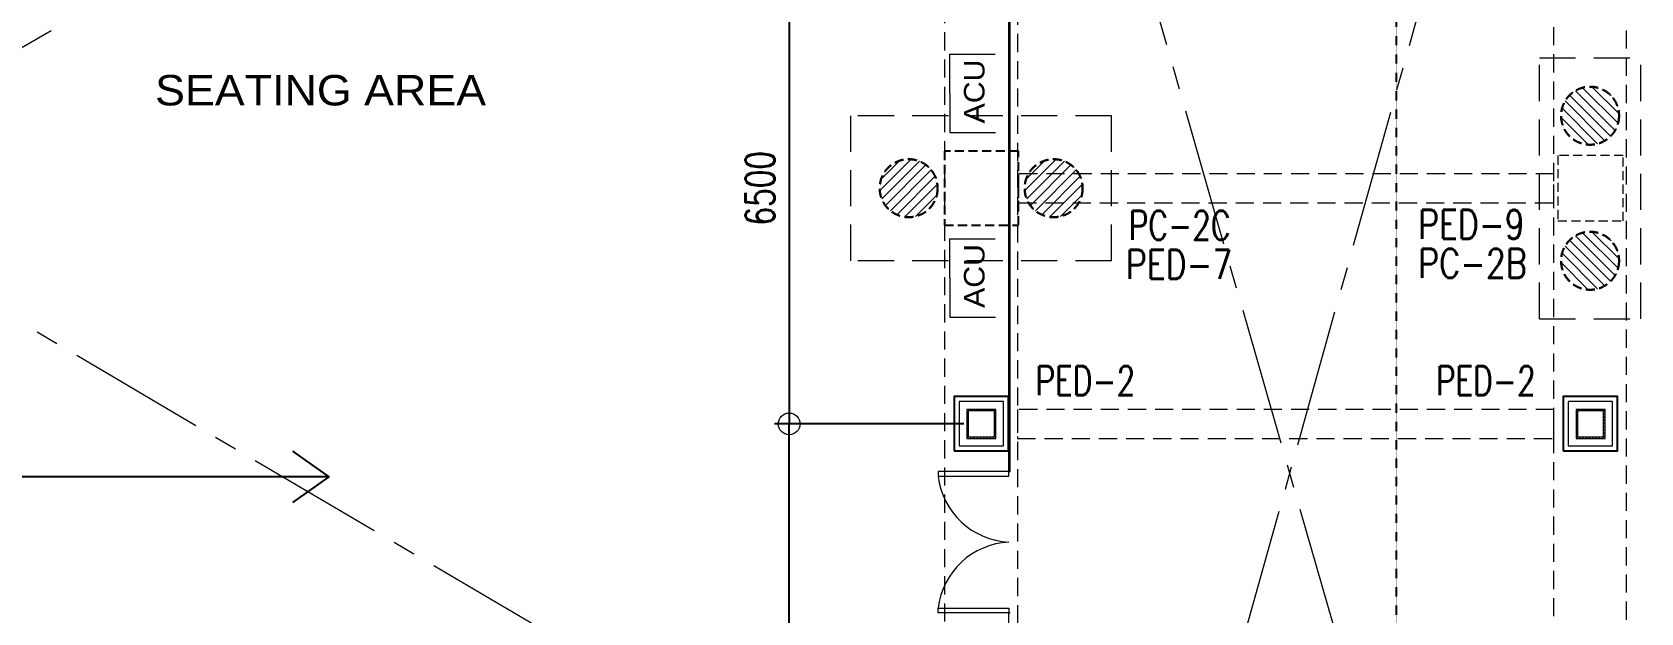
# Model space of a CAD drawing. Header units: millimetres. Extents: x 306431 to 569278, y -16030 to 119854.
# Drawn here: x 363297 to 385489, y 57371 to 65378 of the extents above; entities that cross this region are included whole.
import ezdxf

# ---------------------------------------------------------------- set-up
doc = ezdxf.new("R2010")
doc.units = ezdxf.units.MM
doc.header["$MEASUREMENT"] = 0
for name, pattern in [('CENTER2', [28.575, 19.05, -3.175, 3.175, -3.175]), ('HIDDEN', [0.375, 0.25, -0.125]), ('PHANTOM2', [1.25, 0.625, -0.125, 0.125, -0.125, 0.125, -0.125])]:
    doc.linetypes.add(name, pattern=pattern)
doc.layers.get('0').update_dxf_attribs({"lineweight": 9})
for name, color, linetype, lineweight in [('A_ARCHITECTURAL BACKGROUND', 251, 'Continuous', 5), ('A_DIM', 1, 'Continuous', 5), ('BASE PLATE', 5, 'Continuous', 18), ('COLUMN', 7, 'Continuous', 13), ('FTB', 4, 'HIDDEN', 30), ('GIRDER BEAM', 2, 'HIDDEN', 15), ('GIRDER GIRT', 4, 'HIDDEN', 18), ('HATCH', 8, 'Continuous', 5), ('OUTLINE', 252, 'CENTER2', 9), ('PEDESTAL CONCRETE', 20, 'Continuous', 25), ('S-Anno-Symb', 143, 'PHANTOM2', 15), ('S-BRACE', 2, 'Continuous', 15), ('S_foundation', 4, 'HIDDEN', 20), ('TEXT_GB', 2, 'Continuous', 30)]:
    doc.layers.add(name, color=color, linetype=linetype, lineweight=lineweight)
doc.styles.add('1', font='simplex.shx', dxfattribs={"width": 0.85, "height": 300})
doc.styles.add('ARIALNW', font='ARIALN.TTF')
doc.styles.add('MMTX$0$ESMX$0$X-OPTA1D', font='x-opta1d')
doc.styles.add('SIMPLEX', font='SIMPLEX.shx', dxfattribs={"width": 0.75, "height": 400})
doc.dimstyles.new('DIM 200', dxfattribs={"dimtxt": 0.36, "dimasz": 0.2, "dimexe": 0.1, "dimexo": 0, "dimgap": 0.08, "dimtad": 1, "dimlfac": 2, "dimrnd": 0.005, "dimzin": 1, "dimdsep": 46, "dimtxsty": 'ARIALNW', "dimcen": 0.09, "dimclrd": 6, "dimclre": 6, "dimclrt": 13, "dimadec": 0, "dimazin": 0, "dimtfac": 1, "dimtofl": 0, "dimtmove": 2, "dimatfit": 3, "dimfxl": 1, "dimtolj": 1, "dimtzin": 0, "dimarcsym": 0})
doc.dimstyles.new('DIM_100', dxfattribs={"dimtxt": 400, "dimasz": 2, "dimexe": 100, "dimexo": 250, "dimgap": 250, "dimtad": 1, "dimdec": 0, "dimrnd": 1, "dimzin": 1, "dimdsep": 46, "dimtxsty": '1', "dimblk1": 'ESCADIM_ARW', "dimblk2": 'ESCADIM_ARW', "dimsah": 1, "dimcen": 50, "dimclrd": 256, "dimclre": 256, "dimclrt": 52, "dimazin": 0, "dimtfac": 1, "dimtdec": 0, "dimtofl": 0, "dimtmove": 0, "dimatfit": 3, "dimldrblk": 'ESCADIM_ARW', "dimfxl": 1, "dimtolj": 1, "dimtzin": 0, "dimarcsym": 0})
doc.dimstyles.new('DIM_200', dxfattribs={"dimtxt": 400, "dimasz": 2, "dimexe": 200, "dimexo": 200, "dimgap": 200, "dimtad": 1, "dimdec": 0, "dimrnd": 1, "dimdsep": 46, "dimtxsty": 'SIMPLEX', "dimblk1": 'ESCADIM_ARW', "dimblk2": 'ESCADIM_ARW', "dimsah": 1, "dimcen": 50, "dimclrd": 251, "dimclre": 251, "dimclrt": 52, "dimadec": 0, "dimazin": 0, "dimtfac": 1, "dimtdec": 0, "dimtofl": 0, "dimtmove": 0, "dimatfit": 3, "dimldrblk": 'ESCADIM_ARW', "dimfxl": 1, "dimtolj": 1, "dimtzin": 0, "dimarcsym": 0})

# ---------------------------------------------------------------- blocks, each defined once
blk = doc.blocks.new('PC2B')
at = {"layer": 'GIRDER BEAM', "ltscale": 0.05}
h = blk.add_hatch(dxfattribs=at)
h.set_pattern_fill('ANSI31', color=252, scale=800, angle=90)
h.set_pattern_definition([(135, (325843.5, -215074.01), (-70.710678, -70.710678), [])])
edge = h.paths.add_edge_path()
edge.add_arc((297434, 73976), 400, 0, 360)
h = blk.add_hatch(dxfattribs=at)
h.set_pattern_fill('ANSI31', color=252, scale=800, angle=90)
h.set_pattern_definition([(135, (325843.5, -217074.01), (-70.710678, -70.710678), [])])
edge = h.paths.add_edge_path()
edge.add_arc((297434, 71976), 400, 0, 360)
at = {"layer": 'FTB', "ltscale": 500}
for centre in [(297434, 73976, 0), (297434, 71976, 0)]:
    blk.add_circle(centre, 400, dxfattribs=at)
at = {"layer": 'S_foundation', "ltscale": 2000}
for p, q in [((296434, 71176, 0), (296434, 74776, 0)), ((296434, 74776, 0), (298434, 74776, 0)), ((298434, 71176, 0), (298434, 74776, 0)), ((296434, 71176, 0), (298434, 71176, 0))]:
    blk.add_line(p, q, dxfattribs=at)
blk = doc.blocks.new('G_GIRT')
at = {"layer": 'GIRDER GIRT', "linetype": 'HIDDEN', "ltscale": 1000, "elevation": 0}
for points in [[(52900, 56473), (51900, 56473), (51900, 75050), (52900, 75050)], [(51900, 65950), (44513, 65950), (44513, 65550), (51900, 65550)]]:
    blk.add_lwpolyline(points, close=True, dxfattribs=at)
at = {"layer": 'GIRDER GIRT', "linetype": 'HIDDEN', "ltscale": 1000}
for points in [[(44500, 56400), (43500, 56400), (43500, 75002), (44500, 75002)], [(51900, 62701), (44500, 62701), (44500, 62301), (51900, 62301)]]:
    blk.add_lwpolyline(points, close=True, dxfattribs=at)
blk = doc.blocks.new('GF_PLAN NEW')
at = {"layer": 'A_ARCHITECTURAL BACKGROUND', "ltscale": 0.5}
for p, q in [((44383, 61829, 0), (44383, 69289, 0)), ((44403, 61829, 0), (44403, 69289, 0)), ((43565, 67582, 0), (43569, 66501, 0)), ((43565, 67582, 0), (44194, 67582, 0)), ((43569, 66501, 0), (44198, 66501, 0)), ((43565, 65037, 0), (43569, 63957, 0)), ((43565, 65037, 0), (44194, 65037, 0)), ((43569, 63957, 0), (44198, 63957, 0)), ((44383, 56234, 0), (44383, 59879, 0))]:
    blk.add_line(p, q, dxfattribs=at)
at = {"layer": 'A_ARCHITECTURAL BACKGROUND', "ltscale": 10}
for p, q in [((44383, 61829, 0), (43408, 61829, 0)), ((43408, 61829, 0), (43408, 61764, 0)), ((43408, 61764, 0), (44383, 61764, 0)), ((44403, 61829, 0), (44383, 61829, 0)), ((44383, 61764, 0), (44383, 61829, 0)), ((44383, 61829, 0), (44403, 61829, 0)), ((43408, 59879, 0), (43408, 59944, 0)), ((43408, 59944, 0), (44383, 59944, 0)), ((44383, 59944, 0), (44383, 59879, 0)), ((44383, 59879, 0), (43408, 59879, 0)), ((44388, 59879, 0), (44383, 59879, 0)), ((44383, 59879, 0), (44403, 59879, 0))]:
    blk.add_line(p, q, dxfattribs=at)
at = {"layer": 'A_ARCHITECTURAL BACKGROUND', "linetype": 'ByBlock', "ltscale": 0.5}
for centre, start, end in [((44434, 61886, 0), 186.8071, 267.1428), ((44434, 59821, 0), 92.8572, 173.1929)]:
    blk.add_arc(centre, 1034, start, end, dxfattribs=at)
at = {"layer": 'A_ARCHITECTURAL BACKGROUND', "style": 'MMTX$0$ESMX$0$X-OPTA1D', "width": 1.1}
for p in [(44047, 66627, 0), (44047, 64083, 0)]:
    blk.add_text('ACU', height=283.5, rotation=90, dxfattribs=at).set_placement(p)
blk.add_text('SEATING AREA', height=420.03, dxfattribs=at).set_placement((32605, 66875, 0))
blk = doc.blocks.new('GF COLUMN')
at = {"layer": 'HATCH', "ltscale": 0.05}
h = blk.add_hatch(dxfattribs=at)
h.set_pattern_fill('ANSI31', color=256, scale=250, style=0)
h.set_pattern_definition([(45, (0, -6549.23), (-22.097087, 22.097087), [])])
h.paths.add_polyline_path([(43819, 62316), (44179, 62316), (44179, 62676), (43819, 62676)], flags=16)
h.paths.add_polyline_path([(43799, 62296), (44199, 62296), (44199, 62696), (43799, 62696)])
h = blk.add_hatch(dxfattribs=at)
h.set_pattern_fill('ANSI31', color=256, scale=250, style=0)
h.set_pattern_definition([(45, (8402.266, -6549.71), (-22.097087, 22.097087), [])])
h.paths.add_polyline_path([(52222, 62315), (52582, 62315), (52582, 62675), (52222, 62675)], flags=16)
h.paths.add_polyline_path([(52202, 62295), (52602, 62295), (52602, 62695), (52202, 62695)])
at = {"layer": 'COLUMN', "ltscale": 0.05}
for points in [[(43799, 62296), (44199, 62296), (44199, 62696), (43799, 62696)], [(43819, 62316), (44179, 62316), (44179, 62676), (43819, 62676)]]:
    blk.add_lwpolyline(points, close=True, dxfattribs=at)
at = {"layer": 'COLUMN', "ltscale": 0.05, "elevation": 0}
for points in [[(52202, 62295), (52602, 62295), (52602, 62695), (52202, 62695)], [(52222, 62315), (52582, 62315), (52582, 62675), (52222, 62675)]]:
    blk.add_lwpolyline(points, close=True, dxfattribs=at)
blk = doc.blocks.new('_Open90')
at = {"color": 0, "linetype": 'ByBlock', "lineweight": -2}
for p, q in [((-0.5, 0.5), (0, 0)), ((0, 0), (-1, 0)), ((0, 0), (-0.5, -0.5))]:
    blk.add_line(p, q, dxfattribs=at)
blk = doc.blocks.new('*D19')
at = {"layer": 'Defpoints', "color": 0, "ltscale": 0.05, "transparency": 16777216}
for p in [(378189, 72976, 0), (382119, 72976), (379387, 8976, 0)]:
    blk.add_point(p, dxfattribs=at)
at = {"layer": 'S-Anno-Symb', "lineweight": -2, "ltscale": 0.05, "transparency": 16777216}
for p, q in [((378439, 72976), (382219, 72976)), ((382119, 9726), (382119, 72226)), ((379637, 8976), (382219, 8976))]:
    blk.add_line(p, q, dxfattribs=at)
at = {"layer": 'S-Anno-Symb', "lineweight": -2, "ltscale": 0.05, "transparency": 16777216, "xscale": 750, "yscale": 750, "zscale": 750}
for p, rotation in [((382119, 72976), 90), ((382119, 8976), 270)]:
    blk.add_blockref('_Open90', p, dxfattribs=dict(at, rotation=rotation))
blk = doc.blocks.new('ESCADIM_ARW')
at = {"color": 7}
blk.add_line((-150, 0), (150, 0), dxfattribs=at)
blk.add_circle((0, 0), 75, dxfattribs=at)
blk = doc.blocks.new('*D36')
at = {"layer": 'A_DIM', "color": 251, "lineweight": -2, "ltscale": 0.5, "transparency": 16777216}
for p, q in [((376189, 66476), (373540, 66476)), ((373740, 66474), (373740, 59978)), ((376149, 59976), (373540, 59976))]:
    blk.add_line(p, q, dxfattribs=at)
at = {"layer": 'Defpoints', "color": 0, "ltscale": 0.5, "transparency": 16777216}
for p in [(376389, 66476, 0), (373740, 59976), (376349, 59976, 0)]:
    blk.add_point(p, dxfattribs=at)
at = {"layer": 'A_DIM', "color": 251, "lineweight": -2, "ltscale": 0.5, "transparency": 16777216, "xscale": 2, "yscale": 2, "zscale": 2}
for p, rotation in [((373740, 66476), 90), ((373740, 59976), 270)]:
    blk.add_blockref('ESCADIM_ARW', p, dxfattribs=dict(at, rotation=rotation))
at = {"layer": 'A_DIM', "color": 52, "ltscale": 0.5, "transparency": 16777216, "insert": (373340, 63226), "char_height": 400, "attachment_point": 5, "rotation": 90, "style": 'SIMPLEX'}
blk.add_mtext('\\A1;6500', dxfattribs=at)
blk = doc.blocks.new('*D37')
at = {"layer": 'A_DIM', "color": 251, "lineweight": -2, "ltscale": 0.5, "transparency": 16777216}
for p, q in [((376149, 59976), (373540, 59976)), ((373740, 53478), (373740, 59974)), ((376189, 53476), (373540, 53476))]:
    blk.add_line(p, q, dxfattribs=at)
at = {"layer": 'Defpoints', "color": 0, "ltscale": 0.5, "transparency": 16777216}
for p in [(373740, 59976), (376349, 59976, 0), (376389, 53476, 0)]:
    blk.add_point(p, dxfattribs=at)
at = {"layer": 'A_DIM', "color": 251, "lineweight": -2, "ltscale": 0.5, "transparency": 16777216, "xscale": 2, "yscale": 2, "zscale": 2}
for p, rotation in [((373740, 59976), 90), ((373740, 53476), 270)]:
    blk.add_blockref('ESCADIM_ARW', p, dxfattribs=dict(at, rotation=rotation))
at = {"layer": 'A_DIM', "color": 52, "ltscale": 0.5, "transparency": 16777216, "insert": (373340, 56726), "char_height": 400, "attachment_point": 5, "rotation": 90, "style": 'SIMPLEX'}
blk.add_mtext('\\A1;6500', dxfattribs=at)

msp = doc.modelspace()

# ---------------------------------------------------------------- hatches: boundary and pattern name
at = {"layer": 'GIRDER BEAM', "ltscale": 0.05}
h = msp.add_hatch(dxfattribs=at)
h.set_pattern_fill('ANSI31', color=252, scale=800, angle=90)
h.set_pattern_definition([(135, (413198.67, -224824.01), (-70.710678, -70.710678), [])])
edge = h.paths.add_edge_path()
edge.add_arc((384788.7, 64226), 400, 0, 360)
h = msp.add_hatch(dxfattribs=at)
h.set_pattern_fill('ANSI31', color=252, scale=800, angle=90)
h.set_pattern_definition([(135, (413198.67, -226824.01), (-70.710678, -70.710678), [])])
edge = h.paths.add_edge_path()
edge.add_arc((384788.7, 62226), 400, 0, 360)

# ---------------------------------------------------------------- linework, layer by layer
at = {"layer": 'BASE PLATE', "ltscale": 0.05, "elevation": 0}
for points in [[(376086.5, 59673.5), (376696.5, 59673.5), (376696.5, 60283.5), (376086.5, 60283.5)], [(384486.5, 59673.5), (385096.5, 59673.5), (385096.5, 60283.5), (384486.5, 60283.5)]]:
    msp.add_lwpolyline(points, close=True, dxfattribs=at)
at = {"layer": 'FTB', "ltscale": 500}
for centre in [(384788.7, 64226, 0), (384788.7, 64226, 0), (384788.7, 62226, 0)]:
    msp.add_circle(centre, 400, dxfattribs=at)
at = {"layer": 'GIRDER BEAM', "linetype": 'HIDDEN', "ltscale": 500, "elevation": 0}
msp.add_lwpolyline([(384343.8, 62776), (385243.8, 62776), (385243.8, 63676), (384343.8, 63676)], close=True, dxfattribs=at)
at = {"layer": 'OUTLINE', "ltscale": 100}
for p, q in [((375938.7, 72531.1, 0), (344088.1, 54181.1, 0)), ((376838.7, 72531.1, 0), (384479.4, 45949.5, 0)), ((384343.8, 72526, 0), (376926.5, 46010.4, 0)), ((375405.7, 54154.5, 0), (344524.9, 72326, 0))]:
    msp.add_line(p, q, dxfattribs=at)
at = {"layer": 'PEDESTAL CONCRETE', "linetype": 'HIDDEN', "ltscale": 500, "elevation": 0}
msp.add_lwpolyline([(375881.5, 62716.8), (376901.5, 62716.8), (376901.5, 63736.8), (375881.5, 63736.8)], close=True, dxfattribs=at)
at = {"layer": 'PEDESTAL CONCRETE', "ltscale": 0.05, "elevation": 0}
for points in [[(376016.5, 59603.5), (376766.5, 59603.5), (376766.5, 60353.5), (376016.5, 60353.5)], [(384416.5, 59603.5), (385166.5, 59603.5), (385166.5, 60353.5), (384416.5, 60353.5)]]:
    msp.add_lwpolyline(points, close=True, dxfattribs=at)
at = {"layer": 'S_foundation', "ltscale": 2000}
for p, q in [((384088.7, 61426, 0), (384088.7, 65026, 0)), ((384088.7, 65026, 0), (385488.7, 65026, 0)), ((385488.7, 61426, 0), (385488.7, 65026, 0)), ((384088.7, 61426, 0), (385488.7, 61426, 0))]:
    msp.add_line(p, q, dxfattribs=at)

# ---------------------------------------------------------------- block references
at = {"color": 252, "xscale": 1.00007848107299, "yscale": 1.000078491987783, "zscale": 1.00007849178404}
msp.add_blockref('GF COLUMN', (332388.7, -2524, 0), dxfattribs=at)
at = {"layer": 'A_ARCHITECTURAL BACKGROUND'}
msp.add_blockref('GF_PLAN NEW', (332388.1, -2507.2, 0), dxfattribs=at)
at = {"layer": 'GIRDER BEAM', "rotation": 90}
msp.add_blockref('PC2B', (449364.7, -234207.5, 0), dxfattribs=at)
at = {"layer": 'GIRDER GIRT'}
msp.add_blockref('G_GIRT', (332388.7, -2524, 0), dxfattribs=at)

# ---------------------------------------------------------------- texts
at = {"layer": 'TEXT_GB', "char_height": 400, "attachment_point": 5, "style": 'SIMPLEX'}
for s, insert in [('\\A1;PC-2C', (379127.2, 62713.4, 0)), ('\\A1;{\\W0.8;PED-9}', (383151.3, 62727.7, 0)), ('\\A1;{\\W0.8;PED-7}', (379119.6, 62176, 0)), ('\\A1;{\\W0.8;PC-2B}', (383166.6, 62190.3, 0)), ('\\A1;PED-2', (377827.2, 60572.5, 0)), ('\\A1;PED-2', (383350.2, 60572.5, 0))]:
    msp.add_mtext(s, dxfattribs=dict(at, insert=insert))

# ---------------------------------------------------------------- dimensions: what is measured, and where the dimension line sits
at = {"layer": 'A_DIM', "ltscale": 0.5}
for p1, angle, picture, middle in [((376388.7, 66476, 0), 270, '*D36', (373339.8, 63226)), ((376388.7, 53476, 0), 90, '*D37', (373339.8, 56726))]:
    dim = msp.add_linear_dim(base=(373739.8, 59976), p1=p1, p2=(376348.8, 59976, 0), angle=angle, dimstyle='DIM_200', dxfattribs=at)
    dim.commit()
    dim.dimension.update_dxf_attribs({"geometry": picture, "text_midpoint": middle})
at = {"layer": 'S-Anno-Symb', "ltscale": 0.05}
dim = msp.add_linear_dim(base=(382118.7, 72976, 0), p1=(379386.7, 8975.7, 0), p2=(378188.7, 72976, 0), angle=90, text=' ', dimstyle='DIM_100', override={"dimasz": 750, "dimblk1": 'Open90', "dimblk2": 'Open90', "dimfxl": 125}, dxfattribs=at)
dim.commit()
dim.dimension.update_dxf_attribs({"geometry": '*D19', "text_midpoint": (382118.7, 40975.9, 0)})

# ---------------------------------------------------------------- leaders
at = {"layer": 'S-BRACE', "ltscale": 0.5}
msp.add_leader([(367388.7, 59246.5, 0), (359388.7, 59246.5, 0)], dimstyle='DIM 200', override={"dimasz": 500, "dimtad": 0, "dimclrd": 2, "dimldrblk": 'Open90', "dimfxl": 0.18}, dxfattribs=at)

doc.saveas('drawing.dxf')
